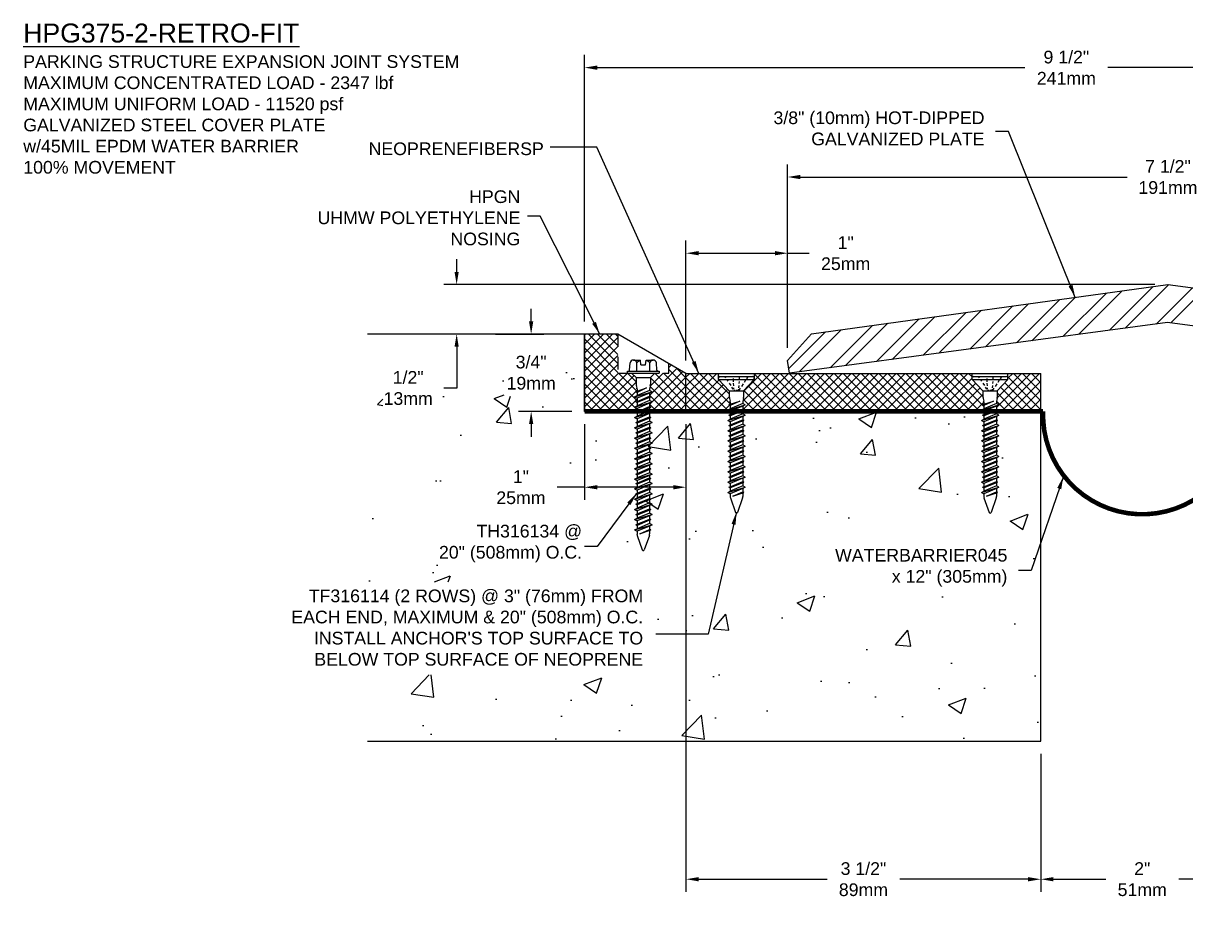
# Model space of a CAD drawing. Extents: x -1.1 to 32.5, y 0.7 to 10.1.
# Drawn here: x -1.14 to 10.32, y 0.69 to 9.41 of the extents above; entities that cross this region are included whole.
import ezdxf

# ---------------------------------------------------------------- set-up
doc = ezdxf.new("R2010")
doc.units = 0
doc.header["$MEASUREMENT"] = 0
doc.linetypes.add('HIDDEN', pattern=[0.375, 0.25, -0.125])
doc.layers.get('0').update_dxf_attribs({"linetype": 'CONTINUOUS'})
doc.layers.get('DEFPOINTS').update_dxf_attribs({"linetype": 'CONTINUOUS'})
for name, color, linetype in [('ANCHORS', 4, 'CONTINUOUS'), ('CONDITIONS', 1, 'CONTINUOUS'), ('DIMENSIONS', 3, 'CONTINUOUS'), ('FILLERS', 2, 'CONTINUOUS'), ('METALS', 7, 'CONTINUOUS'), ('TEXT', 2, 'CONTINUOUS')]:
    doc.layers.add(name, color=color, linetype=linetype)
doc.styles.add('ARIAL', font='ARIAL.TTF')
doc.dimstyles.new('ARIAL', dxfattribs={"dimtxt": 0.125, "dimasz": 0.125, "dimexe": 0.125, "dimexo": 0.125, "dimgap": 0.125, "dimtad": 0, "dimtih": 1, "dimtoh": 1, "dimdec": 4, "dimzin": 0, "dimtxsty": 'ARIAL', "dimcen": 0.09, "dimazin": 3, "dimtfac": 1, "dimtdec": 4, "dimtofl": 0, "dimtmove": 0, "dimatfit": 3, "dimtolj": 1, "dimtzin": 0})

# ---------------------------------------------------------------- blocks, each defined once
blk = doc.blocks.new('*D6')
at = {"layer": 'DEFPOINTS', "color": 0}
for p in [(13.891, 8.976), (13.891, 6.588), (4.394, 6.35)]:
    blk.add_point(p, dxfattribs=at)
at = {"layer": 'DIMENSIONS', "color": 0}
for p, q in [((4.394, 6.475), (4.394, 9.101)), ((13.891, 6.713), (13.891, 9.101)), ((4.519, 8.976), (8.735, 8.976)), ((13.766, 8.976), (9.551, 8.976))]:
    blk.add_line(p, q, dxfattribs=at)
for points in [[(4.519, 8.997), (4.519, 8.955), (4.394, 8.976)], [(13.766, 8.997), (13.766, 8.955), (13.891, 8.976)]]:
    blk.add_solid(points, dxfattribs=at)
at = {"layer": 'DIMENSIONS', "color": 0, "insert": (9.143, 8.976), "char_height": 0.125, "attachment_point": 5, "style": 'ARIAL'}
blk.add_mtext('\\A1;9 1/2"\\P241mm', dxfattribs=at)
blk = doc.blocks.new('*D7')
at = {"layer": 'DEFPOINTS', "color": 0}
for p in [(13.891, 7.898), (13.891, 6.338), (6.396, 6.088)]:
    blk.add_point(p, dxfattribs=at)
at = {"layer": 'DIMENSIONS', "color": 0}
for p, q in [((6.396, 6.213), (6.396, 8.023)), ((13.891, 6.463), (13.891, 8.023)), ((6.521, 7.898), (9.743, 7.898)), ((13.766, 7.898), (10.545, 7.898))]:
    blk.add_line(p, q, dxfattribs=at)
for points in [[(6.521, 7.919), (6.521, 7.877), (6.396, 7.898)], [(13.766, 7.919), (13.766, 7.877), (13.891, 7.898)]]:
    blk.add_solid(points, dxfattribs=at)
at = {"layer": 'DIMENSIONS', "color": 0, "insert": (10.144, 7.898), "char_height": 0.125, "attachment_point": 5, "style": 'ARIAL'}
blk.add_mtext('\\A1;7 1/2"\\P191mm', dxfattribs=at)
blk = doc.blocks.new('*D8')
at = {"layer": 'DEFPOINTS', "color": 0}
for p in [(8.891, 2.338), (10.891, 1.435), (10.891, 0.976)]:
    blk.add_point(p, dxfattribs=at)
at = {"layer": 'DIMENSIONS', "color": 0}
for p, q in [((8.891, 2.213), (8.891, 0.851)), ((10.891, 1.31), (10.891, 0.851)), ((9.016, 0.976), (9.533, 0.976)), ((10.766, 0.976), (10.25, 0.976))]:
    blk.add_line(p, q, dxfattribs=at)
for points in [[(9.016, 0.997), (9.016, 0.955), (8.891, 0.976)], [(10.766, 0.997), (10.766, 0.955), (10.891, 0.976)]]:
    blk.add_solid(points, dxfattribs=at)
at = {"layer": 'DIMENSIONS', "color": 0, "insert": (9.891, 0.976), "char_height": 0.125, "attachment_point": 5, "style": 'ARIAL'}
blk.add_mtext('\\A1;{2"}\\P{51mm}', dxfattribs=at)
blk = doc.blocks.new('*D11')
at = {"layer": 'DEFPOINTS', "color": 0}
for p in [(5.394, 5.588), (8.891, 2.338), (8.891, 0.976)]:
    blk.add_point(p, dxfattribs=at)
at = {"layer": 'DIMENSIONS', "color": 0}
for p, q in [((5.394, 5.463), (5.394, 0.851)), ((8.891, 2.213), (8.891, 0.851)), ((5.519, 0.976), (6.784, 0.976)), ((8.766, 0.976), (7.501, 0.976))]:
    blk.add_line(p, q, dxfattribs=at)
for points in [[(5.519, 0.997), (5.519, 0.955), (5.394, 0.976)], [(8.766, 0.997), (8.766, 0.955), (8.891, 0.976)]]:
    blk.add_solid(points, dxfattribs=at)
at = {"layer": 'DIMENSIONS', "color": 0, "insert": (7.143, 0.976), "char_height": 0.125, "attachment_point": 5, "style": 'ARIAL'}
blk.add_mtext('\\A1;3 1/2"\\P89mm', dxfattribs=at)
blk = doc.blocks.new('*D12')
at = {"layer": 'DEFPOINTS', "color": 0}
for p in [(3.134, 6.838), (10.141, 6.838), (3.391, 6.35)]:
    blk.add_point(p, dxfattribs=at)
at = {"layer": 'DIMENSIONS', "color": 0}
for p, q in [((3.134, 6.963), (3.134, 7.088)), ((10.016, 6.838), (3.009, 6.838)), ((3.266, 6.35), (3.009, 6.35)), ((3.134, 6.225), (3.134, 5.818)), ((3.134, 5.818), (3.009, 5.818))]:
    blk.add_line(p, q, dxfattribs=at)
for points in [[(3.113, 6.963), (3.154, 6.963), (3.134, 6.838)], [(3.113, 6.225), (3.154, 6.225), (3.134, 6.35)]]:
    blk.add_solid(points, dxfattribs=at)
at = {"layer": 'DIMENSIONS', "color": 0, "insert": (2.656, 5.818), "char_height": 0.125, "attachment_point": 5, "style": 'ARIAL'}
blk.add_mtext('\\A1;{1/2"}\\P{13mm}', dxfattribs=at)
blk = doc.blocks.new('*D13')
at = {"layer": 'DEFPOINTS', "color": 0}
for p in [(3.391, 6.35), (3.868, 6.35), (4.394, 5.588)]:
    blk.add_point(p, dxfattribs=at)
at = {"layer": 'DIMENSIONS', "color": 0}
for p, q in [((3.868, 6.475), (3.868, 6.6)), ((3.516, 6.35), (3.993, 6.35)), ((4.269, 5.588), (3.743, 5.588)), ((3.868, 5.463), (3.868, 5.338))]:
    blk.add_line(p, q, dxfattribs=at)
for points in [[(3.847, 6.475), (3.889, 6.475), (3.868, 6.35)], [(3.847, 5.463), (3.889, 5.463), (3.868, 5.588)]]:
    blk.add_solid(points, dxfattribs=at)
at = {"layer": 'DIMENSIONS', "color": 0, "insert": (3.868, 5.969), "char_height": 0.125, "attachment_point": 5, "style": 'ARIAL'}
blk.add_mtext('\\A1;{3/4"}\\P{19mm}', dxfattribs=at)
blk = doc.blocks.new('*D14')
at = {"layer": 'DEFPOINTS', "color": 0}
for p in [(6.396, 7.147), (6.396, 6.088), (5.394, 5.963)]:
    blk.add_point(p, dxfattribs=at)
at = {"layer": 'DIMENSIONS', "color": 0}
for p, q in [((5.394, 6.088), (5.394, 7.272)), ((6.396, 6.213), (6.396, 7.272)), ((5.519, 7.147), (6.271, 7.147)), ((6.396, 7.147), (6.608, 7.147))]:
    blk.add_line(p, q, dxfattribs=at)
for points in [[(5.519, 7.168), (5.519, 7.126), (5.394, 7.147)], [(6.271, 7.168), (6.271, 7.126), (6.396, 7.147)]]:
    blk.add_solid(points, dxfattribs=at)
at = {"layer": 'DIMENSIONS', "color": 0, "insert": (6.968, 7.147), "char_height": 0.125, "attachment_point": 5, "style": 'ARIAL'}
blk.add_mtext('\\A1;{1"}\\P{25mm}', dxfattribs=at)
blk = doc.blocks.new('TH316134')
for p, q in [((-0.097, 0.128), (-0.027, 0.128)), ((-0.023, 0.082), (-0.027, 0.128)), ((0.023, 0.082), (0.027, 0.128)), ((0.027, 0.128), (0.097, 0.128)), ((-0.157, 0), (-0.157, 0.019)), ((-0.157, 0.019), (0.157, 0.019)), ((-0.157, 0), (0.157, 0)), ((-0.135, 0.029), (-0.129, 0.1)), ((-0.115, 0), (-0.07, -0.045)), ((-0.065, 0.019), (-0.065, 0.1)), ((-0.023, 0.082), (0.023, 0.082)), ((0.064, 0.019), (0.064, 0.1)), ((0.115, 0), (0.07, -0.045)), ((0.135, 0.029), (0.129, 0.1)), ((0.157, 0.019), (0.157, 0)), ((-0.07, -0.045), (-0.07, -0.112)), ((-0.07, -0.045), (0.07, -0.045)), ((0.07, -0.045), (0.07, -0.112)), ((-0.086, -0.234), (0.086, -0.184)), ((-0.086, -0.234), (-0.062, -0.221)), ((-0.074, -0.184), (0.032, -0.147)), ((-0.074, -0.184), (-0.062, -0.177)), ((-0.074, -0.184), (-0.062, -0.19)), ((-0.069, -0.122), (-0.063, -0.148)), ((-0.062, -0.177), (0.032, -0.147)), ((0.032, -0.147), (-0.062, -0.19)), ((-0.062, -0.157), (-0.062, -0.177)), ((0.062, -0.171), (-0.062, -0.221)), ((-0.062, -0.19), (-0.062, -0.221)), ((0.062, -0.197), (-0.062, -0.247)), ((-0.062, -0.279), (0.062, -0.228)), ((0.062, -0.157), (0.062, -0.171)), ((0.086, -0.184), (0.062, -0.171)), ((0.086, -0.184), (0.062, -0.197)), ((0.062, -0.197), (0.062, -0.228)), ((0.074, -0.234), (0.062, -0.228)), ((0.069, -0.122), (0.063, -0.148)), ((-0.086, -0.234), (-0.062, -0.247)), ((-0.086, -0.336), (0.086, -0.285)), ((-0.086, -0.336), (-0.062, -0.323)), ((-0.086, -0.336), (-0.062, -0.349)), ((-0.074, -0.285), (0.074, -0.234)), ((-0.074, -0.285), (-0.062, -0.279)), ((-0.074, -0.285), (-0.062, -0.291)), ((-0.074, -0.387), (0.074, -0.336)), ((0.062, -0.241), (-0.062, -0.291)), ((-0.062, -0.247), (-0.062, -0.279)), ((0.062, -0.272), (-0.062, -0.323)), ((-0.062, -0.291), (-0.062, -0.323)), ((0.062, -0.298), (-0.062, -0.349)), ((-0.062, -0.381), (0.062, -0.33)), ((0.062, -0.342), (-0.062, -0.393)), ((0.074, -0.234), (0.062, -0.241)), ((0.062, -0.241), (0.062, -0.272)), ((0.086, -0.285), (0.062, -0.272)), ((0.086, -0.285), (0.062, -0.298)), ((0.062, -0.298), (0.062, -0.33)), ((0.074, -0.336), (0.062, -0.33)), ((0.074, -0.336), (0.062, -0.342)), ((0.062, -0.342), (0.062, -0.374)), ((-0.086, -0.437), (0.086, -0.387)), ((-0.086, -0.437), (-0.062, -0.425)), ((-0.086, -0.437), (-0.062, -0.45)), ((-0.074, -0.387), (-0.062, -0.381)), ((-0.074, -0.387), (-0.062, -0.393)), ((-0.074, -0.488), (0.074, -0.437)), ((-0.062, -0.349), (-0.062, -0.381)), ((0.062, -0.374), (-0.062, -0.425)), ((-0.062, -0.393), (-0.062, -0.425)), ((0.062, -0.4), (-0.062, -0.45)), ((-0.062, -0.482), (0.062, -0.431)), ((0.062, -0.444), (-0.062, -0.494)), ((-0.062, -0.45), (-0.062, -0.482)), ((0.086, -0.387), (0.062, -0.374)), ((0.086, -0.387), (0.062, -0.4)), ((0.062, -0.4), (0.062, -0.431)), ((0.074, -0.437), (0.062, -0.431)), ((0.074, -0.437), (0.062, -0.444)), ((0.062, -0.444), (0.062, -0.475)), ((-0.086, -0.539), (0.086, -0.488)), ((-0.086, -0.539), (-0.062, -0.526)), ((-0.086, -0.539), (-0.062, -0.552)), ((-0.074, -0.488), (-0.062, -0.482)), ((-0.074, -0.488), (-0.062, -0.494)), ((-0.074, -0.59), (0.074, -0.539)), ((0.062, -0.475), (-0.062, -0.526)), ((-0.062, -0.494), (-0.062, -0.526)), ((0.062, -0.501), (-0.062, -0.552)), ((-0.062, -0.584), (0.062, -0.533)), ((0.062, -0.545), (-0.062, -0.596)), ((-0.062, -0.552), (-0.062, -0.584)), ((0.086, -0.488), (0.062, -0.475)), ((0.086, -0.488), (0.062, -0.501)), ((0.062, -0.501), (0.062, -0.533)), ((0.074, -0.539), (0.062, -0.533)), ((0.074, -0.539), (0.062, -0.545)), ((0.062, -0.545), (0.062, -0.577)), ((-0.086, -0.641), (0.086, -0.59)), ((-0.086, -0.641), (-0.062, -0.628)), ((-0.086, -0.641), (-0.062, -0.654)), ((-0.074, -0.59), (-0.062, -0.584)), ((-0.074, -0.59), (-0.062, -0.596)), ((-0.074, -0.691), (0.074, -0.641)), ((-0.074, -0.691), (-0.062, -0.685)), ((0.062, -0.577), (-0.062, -0.628)), ((-0.062, -0.596), (-0.062, -0.628)), ((0.062, -0.603), (-0.062, -0.654)), ((-0.062, -0.685), (0.062, -0.634)), ((0.062, -0.647), (-0.062, -0.698)), ((-0.062, -0.654), (-0.062, -0.685)), ((0.062, -0.678), (-0.062, -0.729)), ((0.086, -0.59), (0.062, -0.577)), ((0.086, -0.59), (0.062, -0.603)), ((0.062, -0.603), (0.062, -0.634)), ((0.074, -0.641), (0.062, -0.634)), ((0.074, -0.641), (0.062, -0.647)), ((0.062, -0.647), (0.062, -0.678)), ((0.086, -0.691), (0.062, -0.678)), ((-0.086, -0.742), (0.086, -0.691)), ((-0.086, -0.742), (-0.062, -0.729)), ((-0.086, -0.742), (-0.062, -0.755)), ((-0.086, -0.844), (0.086, -0.793)), ((-0.074, -0.691), (-0.062, -0.698)), ((-0.074, -0.793), (0.074, -0.742)), ((-0.074, -0.793), (-0.062, -0.787)), ((-0.074, -0.793), (-0.062, -0.799)), ((-0.062, -0.698), (-0.062, -0.729)), ((0.062, -0.704), (-0.062, -0.755)), ((-0.062, -0.787), (0.062, -0.736)), ((0.062, -0.748), (-0.062, -0.799)), ((-0.062, -0.755), (-0.062, -0.787)), ((0.062, -0.78), (-0.062, -0.831)), ((-0.062, -0.799), (-0.062, -0.831)), ((0.086, -0.691), (0.062, -0.704)), ((0.062, -0.704), (0.062, -0.736)), ((0.074, -0.742), (0.062, -0.736)), ((0.074, -0.742), (0.062, -0.748)), ((0.062, -0.748), (0.062, -0.78)), ((0.086, -0.793), (0.062, -0.78)), ((0.086, -0.793), (0.062, -0.806)), ((-0.086, -0.844), (-0.062, -0.831)), ((-0.086, -0.844), (-0.062, -0.857)), ((-0.086, -0.945), (0.086, -0.895)), ((-0.074, -0.895), (0.074, -0.844)), ((-0.074, -0.895), (-0.062, -0.888)), ((-0.074, -0.895), (-0.062, -0.901)), ((0.062, -0.806), (-0.062, -0.857)), ((-0.062, -0.888), (0.062, -0.838)), ((0.062, -0.85), (-0.062, -0.901)), ((-0.062, -0.857), (-0.062, -0.888)), ((0.062, -0.882), (-0.062, -0.932)), ((-0.062, -0.901), (-0.062, -0.932)), ((0.062, -0.907), (-0.062, -0.958)), ((0.062, -0.806), (0.062, -0.838)), ((0.074, -0.844), (0.062, -0.838)), ((0.074, -0.844), (0.062, -0.85)), ((0.062, -0.85), (0.062, -0.882)), ((0.086, -0.895), (0.062, -0.882)), ((0.086, -0.895), (0.062, -0.907)), ((0.062, -0.907), (0.062, -0.939)), ((-0.086, -0.945), (-0.062, -0.932)), ((-0.086, -0.945), (-0.062, -0.958)), ((-0.086, -1.047), (0.086, -0.996)), ((-0.074, -0.996), (0.074, -0.945)), ((-0.074, -0.996), (-0.062, -0.99)), ((-0.074, -0.996), (-0.062, -1.002)), ((-0.062, -0.99), (0.062, -0.939)), ((0.062, -0.951), (-0.062, -1.002)), ((-0.062, -0.958), (-0.062, -0.99)), ((0.062, -0.983), (-0.062, -1.034)), ((-0.062, -1.002), (-0.062, -1.034)), ((0.062, -1.009), (-0.062, -1.06)), ((0.074, -0.945), (0.062, -0.939)), ((0.074, -0.945), (0.062, -0.951)), ((0.062, -0.951), (0.062, -0.983)), ((0.086, -0.996), (0.062, -0.983)), ((0.086, -0.996), (0.062, -1.009)), ((0.062, -1.001), (0.062, -1.033)), ((-0.086, -1.047), (-0.062, -1.034)), ((-0.086, -1.047), (-0.062, -1.06)), ((-0.086, -1.141), (0.086, -1.09)), ((-0.086, -1.141), (-0.062, -1.128)), ((-0.086, -1.141), (-0.062, -1.154)), ((-0.074, -1.09), (0.074, -1.039)), ((-0.074, -1.09), (-0.062, -1.084)), ((-0.074, -1.09), (-0.062, -1.096)), ((-0.074, -1.191), (0.074, -1.141)), ((-0.062, -1.084), (0.062, -1.033)), ((0.062, -1.045), (-0.062, -1.096)), ((-0.062, -1.052), (-0.062, -1.084)), ((0.062, -1.077), (-0.062, -1.128)), ((-0.062, -1.096), (-0.062, -1.128)), ((0.062, -1.103), (-0.062, -1.154)), ((-0.062, -1.185), (0.062, -1.134)), ((0.074, -1.039), (0.062, -1.033)), ((0.074, -1.039), (0.062, -1.045)), ((0.062, -1.045), (0.062, -1.077)), ((0.086, -1.09), (0.062, -1.077)), ((0.086, -1.09), (0.062, -1.103)), ((0.062, -1.103), (0.062, -1.134)), ((0.074, -1.141), (0.062, -1.134)), ((0.074, -1.141), (0.062, -1.147)), ((-0.086, -1.242), (0.086, -1.191)), ((-0.086, -1.242), (-0.062, -1.229)), ((-0.086, -1.242), (-0.062, -1.255)), ((-0.074, -1.191), (-0.062, -1.185)), ((-0.074, -1.191), (-0.062, -1.198)), ((-0.074, -1.293), (0.074, -1.242)), ((0.062, -1.147), (-0.062, -1.198)), ((-0.062, -1.154), (-0.062, -1.185)), ((0.062, -1.178), (-0.062, -1.229)), ((-0.062, -1.198), (-0.062, -1.229)), ((0.062, -1.204), (-0.062, -1.255)), ((-0.062, -1.287), (0.062, -1.236)), ((0.062, -1.248), (-0.062, -1.299)), ((-0.062, -1.255), (-0.062, -1.287)), ((0.062, -1.147), (0.062, -1.178)), ((0.086, -1.191), (0.062, -1.178)), ((0.086, -1.191), (0.062, -1.204)), ((0.062, -1.204), (0.062, -1.236)), ((0.074, -1.242), (0.062, -1.236)), ((0.074, -1.242), (0.062, -1.248)), ((0.062, -1.248), (0.062, -1.28)), ((-0.086, -1.344), (0.086, -1.293)), ((-0.086, -1.344), (-0.062, -1.331)), ((-0.086, -1.344), (-0.062, -1.357)), ((-0.074, -1.293), (-0.062, -1.287)), ((-0.074, -1.293), (-0.062, -1.299)), ((-0.074, -1.395), (0.074, -1.344)), ((0.062, -1.28), (-0.062, -1.331)), ((-0.062, -1.299), (-0.062, -1.331)), ((0.062, -1.306), (-0.062, -1.357)), ((-0.062, -1.388), (0.062, -1.338)), ((0.062, -1.35), (-0.062, -1.401)), ((-0.062, -1.357), (-0.062, -1.388)), ((0.086, -1.293), (0.062, -1.28)), ((0.086, -1.293), (0.062, -1.306)), ((0.062, -1.306), (0.062, -1.338)), ((0.074, -1.344), (0.062, -1.338)), ((0.074, -1.344), (0.062, -1.35)), ((0.062, -1.35), (0.062, -1.382)), ((-0.086, -1.445), (0.086, -1.395)), ((-0.086, -1.445), (-0.062, -1.432)), ((-0.086, -1.445), (-0.062, -1.458)), ((-0.074, -1.395), (-0.062, -1.388)), ((-0.074, -1.395), (-0.062, -1.401)), ((-0.074, -1.496), (0.074, -1.445)), ((0.062, -1.382), (-0.062, -1.432)), ((-0.062, -1.401), (-0.062, -1.432)), ((0.062, -1.407), (-0.062, -1.458)), ((-0.062, -1.49), (0.062, -1.439)), ((0.062, -1.451), (-0.062, -1.502)), ((-0.062, -1.458), (-0.062, -1.49)), ((0.062, -1.483), (-0.062, -1.534)), ((0.086, -1.395), (0.062, -1.382)), ((0.086, -1.395), (0.062, -1.407)), ((0.062, -1.407), (0.062, -1.439)), ((0.074, -1.445), (0.062, -1.439)), ((0.074, -1.445), (0.062, -1.451)), ((0.062, -1.451), (0.062, -1.483)), ((0.086, -1.496), (0.062, -1.483)), ((-0.086, -1.547), (0.086, -1.496)), ((-0.086, -1.547), (-0.062, -1.534)), ((-0.086, -1.547), (-0.062, -1.56)), ((-0.074, -1.496), (-0.062, -1.49)), ((-0.074, -1.496), (-0.062, -1.502)), ((-0.062, -1.502), (-0.062, -1.534)), ((0.062, -1.509), (-0.062, -1.56)), ((-0.062, -1.56), (-0.062, -1.586)), ((-0.06, -1.601), (-0.01, -1.744)), ((-0.034, -1.584), (0.062, -1.541)), ((-0.034, -1.584), (0.074, -1.547)), ((0.062, -1.553), (-0.034, -1.584)), ((0.06, -1.601), (0.01, -1.744)), ((0.086, -1.496), (0.062, -1.509)), ((0.062, -1.509), (0.062, -1.541)), ((0.074, -1.547), (0.062, -1.541)), ((0.074, -1.547), (0.062, -1.553)), ((0.062, -1.553), (0.062, -1.586))]:
    blk.add_line(p, q)
for centre, radius, start, end in [((-0.097, 0.095), 0.0327, 9.285, 170.715), ((0, 0.038), 0.0896, 107.4215, 136.0407), ((0, 0.038), 0.0896, 43.9593, 72.5785), ((0.097, 0.095), 0.0327, 9.285, 170.715), ((-0.146, 0.03), 0.0112, 270, 355), ((0.146, 0.03), 0.0112, 185, 270), ((-0.023, -0.112), 0.0465, 180, 191.9357), ((0.023, -0.112), 0.0465, 348.0643, 0), ((-0.109, -0.157), 0.0465, 0, 11.9357), ((0.109, -0.157), 0.0465, 168.0643, 180), ((-0.016, -1.586), 0.0465, 180, 199.3058), ((0.016, -1.586), 0.0465, 340.6942, 0), ((0, -1.739), 0.0106, 204.1001, 335.8999)]:
    blk.add_arc(centre, radius, start, end)
blk = doc.blocks.new('*D15')
at = {"layer": 'DEFPOINTS', "color": 0}
for p in [(4.394, 5.588), (5.394, 5.588), (5.394, 4.84)]:
    blk.add_point(p, dxfattribs=at)
at = {"layer": 'DIMENSIONS', "color": 0}
for p, q in [((4.394, 5.463), (4.394, 4.715)), ((5.394, 5.463), (5.394, 4.715)), ((4.394, 4.84), (4.126, 4.84)), ((5.269, 4.84), (4.519, 4.84))]:
    blk.add_line(p, q, dxfattribs=at)
for points in [[(4.519, 4.861), (4.519, 4.819), (4.394, 4.84)], [(5.269, 4.861), (5.269, 4.819), (5.394, 4.84)]]:
    blk.add_solid(points, dxfattribs=at)
at = {"layer": 'DIMENSIONS', "color": 0, "insert": (3.767, 4.84), "char_height": 0.125, "attachment_point": 5, "style": 'ARIAL'}
blk.add_mtext('\\A1;1"\\P25mm', dxfattribs=at)
blk = doc.blocks.new('TF-316114')
for p, q in [((-0.163, 0), (0.163, 0)), ((-0.104, -0.013), (-0.113, 0)), ((-0.176, -0.029), (-0.175, -0.01)), ((-0.176, -0.029), (0.176, -0.029)), ((-0.176, -0.029), (-0.07, -0.141)), ((-0.082, -0.047), (-0.091, -0.032)), ((-0.053, -0.09), (-0.069, -0.066)), ((-0.031, -0.125), (-0.044, -0.104)), ((-0.031, -0.005), (-0.031, 0)), ((-0.03, -0.026), (-0.03, -0.019)), ((-0.028, -0.051), (-0.029, -0.032)), ((-0.026, -0.091), (-0.028, -0.065)), ((-0.024, -0.126), (-0.025, -0.11)), ((0.025, -0.11), (0.026, -0.09)), ((0.027, -0.07), (0.029, -0.048)), ((0.03, -0.026), (0.031, -0.008)), ((0.066, -0.071), (0.049, -0.098)), ((0.07, -0.141), (0.176, -0.029)), ((0.09, -0.035), (0.075, -0.058)), ((0.11, -0.005), (0.098, -0.022)), ((0.176, -0.029), (0.175, -0.01)), ((-0.07, -0.141), (0.07, -0.141)), ((-0.07, -0.141), (-0.07, -0.208)), ((-0.069, -0.218), (-0.063, -0.244)), ((-0.024, -0.135), (-0.011, -0.135)), ((-0.002, -0.135), (0.018, -0.135)), ((0.037, -0.115), (0.024, -0.135)), ((0.024, -0.135), (0.025, -0.125)), ((0.069, -0.218), (0.063, -0.244)), ((0.07, -0.141), (0.07, -0.208)), ((-0.086, -0.33), (0.086, -0.28)), ((-0.086, -0.33), (-0.062, -0.317)), ((-0.086, -0.33), (-0.062, -0.343)), ((-0.074, -0.28), (0.032, -0.243)), ((-0.074, -0.28), (-0.062, -0.273)), ((-0.074, -0.28), (-0.062, -0.286)), ((-0.074, -0.381), (0.074, -0.33)), ((-0.062, -0.273), (0.032, -0.243)), ((0.032, -0.243), (-0.062, -0.286)), ((-0.062, -0.253), (-0.062, -0.273)), ((0.062, -0.267), (-0.062, -0.317)), ((-0.062, -0.286), (-0.062, -0.317)), ((0.062, -0.293), (-0.062, -0.343)), ((-0.062, -0.375), (0.062, -0.324)), ((0.062, -0.337), (-0.062, -0.387)), ((-0.062, -0.343), (-0.062, -0.375)), ((0.062, -0.253), (0.062, -0.267)), ((0.086, -0.28), (0.062, -0.267)), ((0.086, -0.28), (0.062, -0.293)), ((0.062, -0.293), (0.062, -0.324)), ((0.074, -0.33), (0.062, -0.324)), ((0.074, -0.33), (0.062, -0.337)), ((0.062, -0.337), (0.062, -0.368)), ((-0.086, -0.432), (0.086, -0.381)), ((-0.086, -0.432), (-0.062, -0.419)), ((-0.086, -0.432), (-0.062, -0.445)), ((-0.074, -0.381), (-0.062, -0.375)), ((-0.074, -0.381), (-0.062, -0.387)), ((-0.074, -0.483), (0.074, -0.432)), ((0.062, -0.368), (-0.062, -0.419)), ((-0.062, -0.387), (-0.062, -0.419)), ((0.062, -0.394), (-0.062, -0.445)), ((-0.062, -0.477), (0.062, -0.426)), ((0.062, -0.438), (-0.062, -0.489)), ((-0.062, -0.445), (-0.062, -0.477)), ((0.086, -0.381), (0.062, -0.368)), ((0.086, -0.381), (0.062, -0.394)), ((0.062, -0.394), (0.062, -0.426)), ((0.074, -0.432), (0.062, -0.426)), ((0.074, -0.432), (0.062, -0.438)), ((0.062, -0.438), (0.062, -0.47)), ((-0.086, -0.534), (0.086, -0.483)), ((-0.086, -0.534), (-0.062, -0.521)), ((-0.086, -0.534), (-0.062, -0.546)), ((-0.074, -0.483), (-0.062, -0.477)), ((-0.074, -0.483), (-0.062, -0.489)), ((-0.074, -0.584), (0.074, -0.534)), ((0.062, -0.47), (-0.062, -0.521)), ((-0.062, -0.489), (-0.062, -0.521)), ((0.062, -0.496), (-0.062, -0.546)), ((-0.062, -0.578), (0.062, -0.527)), ((0.062, -0.54), (-0.062, -0.59)), ((-0.062, -0.546), (-0.062, -0.578)), ((0.062, -0.571), (-0.062, -0.622)), ((0.086, -0.483), (0.062, -0.47)), ((0.086, -0.483), (0.062, -0.496)), ((0.062, -0.496), (0.062, -0.527)), ((0.074, -0.534), (0.062, -0.527)), ((0.074, -0.534), (0.062, -0.54)), ((0.062, -0.54), (0.062, -0.571)), ((0.086, -0.584), (0.062, -0.571)), ((-0.086, -0.635), (0.086, -0.584)), ((-0.086, -0.635), (-0.062, -0.622)), ((-0.086, -0.635), (-0.062, -0.648)), ((-0.086, -0.737), (0.086, -0.686)), ((-0.074, -0.584), (-0.062, -0.578)), ((-0.074, -0.584), (-0.062, -0.59)), ((-0.074, -0.686), (0.074, -0.635)), ((-0.074, -0.686), (-0.062, -0.68)), ((-0.074, -0.686), (-0.062, -0.692)), ((-0.062, -0.59), (-0.062, -0.622)), ((0.062, -0.597), (-0.062, -0.648)), ((-0.062, -0.68), (0.062, -0.629)), ((0.062, -0.641), (-0.062, -0.692)), ((-0.062, -0.648), (-0.062, -0.68)), ((0.062, -0.673), (-0.062, -0.724)), ((0.086, -0.584), (0.062, -0.597)), ((0.062, -0.597), (0.062, -0.629)), ((0.074, -0.635), (0.062, -0.629)), ((0.074, -0.635), (0.062, -0.641)), ((0.062, -0.641), (0.062, -0.673)), ((0.086, -0.686), (0.062, -0.673)), ((0.086, -0.686), (0.062, -0.699)), ((-0.086, -0.737), (-0.062, -0.724)), ((-0.086, -0.737), (-0.062, -0.75)), ((-0.086, -0.838), (0.086, -0.787)), ((-0.074, -0.787), (0.074, -0.737)), ((-0.074, -0.787), (-0.062, -0.781)), ((-0.074, -0.787), (-0.062, -0.794)), ((-0.062, -0.692), (-0.062, -0.724)), ((0.062, -0.699), (-0.062, -0.75)), ((-0.062, -0.781), (0.062, -0.73)), ((0.062, -0.743), (-0.062, -0.794)), ((-0.062, -0.75), (-0.062, -0.781)), ((0.062, -0.774), (-0.062, -0.825)), ((-0.062, -0.794), (-0.062, -0.825)), ((0.062, -0.8), (-0.062, -0.851)), ((0.062, -0.699), (0.062, -0.73)), ((0.074, -0.737), (0.062, -0.73)), ((0.074, -0.737), (0.062, -0.743)), ((0.062, -0.743), (0.062, -0.774)), ((0.086, -0.787), (0.062, -0.774)), ((0.086, -0.787), (0.062, -0.8)), ((0.062, -0.8), (0.062, -0.832)), ((-0.086, -0.838), (-0.062, -0.825)), ((-0.086, -0.838), (-0.062, -0.851)), ((-0.086, -0.94), (0.086, -0.889)), ((-0.074, -0.889), (0.074, -0.838)), ((-0.074, -0.889), (-0.062, -0.883)), ((-0.074, -0.889), (-0.062, -0.895)), ((-0.062, -0.883), (0.062, -0.832)), ((0.062, -0.844), (-0.062, -0.895)), ((-0.062, -0.851), (-0.062, -0.883)), ((0.062, -0.876), (-0.062, -0.927)), ((-0.062, -0.895), (-0.062, -0.927)), ((0.062, -0.902), (-0.062, -0.953)), ((0.074, -0.838), (0.062, -0.832)), ((0.074, -0.838), (0.062, -0.844)), ((0.062, -0.844), (0.062, -0.876)), ((0.086, -0.889), (0.062, -0.876)), ((0.086, -0.889), (0.062, -0.902)), ((0.062, -0.902), (0.062, -0.934)), ((-0.086, -0.94), (-0.062, -0.927)), ((-0.086, -0.94), (-0.062, -0.953)), ((-0.086, -1.041), (0.086, -0.991)), ((-0.086, -1.041), (-0.062, -1.028)), ((-0.074, -0.991), (0.074, -0.94)), ((-0.074, -0.991), (-0.062, -0.984)), ((-0.074, -0.991), (-0.062, -0.997)), ((-0.062, -0.984), (0.062, -0.934)), ((0.062, -0.946), (-0.062, -0.997)), ((-0.062, -0.953), (-0.062, -0.984)), ((0.062, -0.978), (-0.062, -1.028)), ((-0.062, -0.997), (-0.062, -1.028)), ((0.062, -1.003), (-0.062, -1.054)), ((0.074, -0.94), (0.062, -0.934)), ((0.074, -0.94), (0.062, -0.946)), ((0.062, -0.946), (0.062, -0.978)), ((0.086, -0.991), (0.062, -0.978)), ((0.086, -0.991), (0.062, -1.003)), ((0.062, -1.003), (0.062, -1.035)), ((-0.086, -1.041), (-0.062, -1.054)), ((-0.086, -1.143), (0.086, -1.092)), ((-0.086, -1.143), (-0.062, -1.13)), ((-0.086, -1.143), (-0.062, -1.156)), ((-0.074, -1.092), (0.074, -1.041)), ((-0.074, -1.092), (-0.062, -1.086)), ((-0.074, -1.092), (-0.062, -1.098)), ((-0.062, -1.086), (0.062, -1.035)), ((0.062, -1.047), (-0.062, -1.098)), ((-0.062, -1.054), (-0.062, -1.086)), ((0.062, -1.079), (-0.062, -1.13)), ((-0.062, -1.098), (-0.062, -1.13)), ((0.062, -1.105), (-0.062, -1.156)), ((-0.034, -1.18), (0.062, -1.137)), ((-0.034, -1.18), (0.074, -1.143)), ((0.074, -1.041), (0.062, -1.035)), ((0.074, -1.041), (0.062, -1.047)), ((0.062, -1.047), (0.062, -1.079)), ((0.086, -1.092), (0.062, -1.079)), ((0.086, -1.092), (0.062, -1.105)), ((0.062, -1.105), (0.062, -1.137)), ((0.074, -1.143), (0.062, -1.137)), ((0.074, -1.143), (0.062, -1.149)), ((-0.062, -1.156), (-0.062, -1.182)), ((-0.06, -1.197), (-0.01, -1.34)), ((0.062, -1.149), (-0.034, -1.18)), ((0.06, -1.197), (0.01, -1.34)), ((0.062, -1.149), (0.062, -1.182))]:
    blk.add_line(p, q)
for centre, radius, start, end in [((-0.163, -0.011), 0.0112, 90, 175), ((0.163, -0.011), 0.0112, 5, 90), ((-0.023, -0.208), 0.0465, 180, 191.9357), ((0.023, -0.208), 0.0465, 348.0643, 0), ((-0.109, -0.253), 0.0465, 0, 11.9357), ((0.109, -0.253), 0.0465, 168.0643, 180), ((-0.016, -1.182), 0.0465, 180, 199.3058), ((0.016, -1.182), 0.0465, 340.6942, 0), ((0, -1.335), 0.0106, 204.1001, 335.8999)]:
    blk.add_arc(centre, radius, start, end)
blk = doc.blocks.new('TF316114')
blk.add_blockref('TF-316114', (0, 0))
blk = doc.blocks.new('HPGN')
at = {"layer": 'FILLERS'}
h = blk.add_hatch(dxfattribs=at)
h.set_pattern_fill('ANSI37', color=256, scale=0.5, style=0)
h.paths.add_polyline_path([(8.196, 21.167), (8.026, 21.266), (8.026, 21.17), (7.89, 21.17), (7.845, 21.125), (7.845, 21.058, -0.052126), (7.844, 21.048), (7.839, 21.023, 0.052126), (7.838, 21.013), (7.838, 21), (7.862, 20.987), (7.838, 20.974), (7.838, 20.942), (7.849, 20.936), (7.838, 20.93), (7.838, 20.898), (7.862, 20.885), (7.838, 20.872), (7.838, 20.84), (7.849, 20.834), (7.838, 20.828), (7.838, 20.796), (7.846, 20.792), (8.196, 20.792)])
h.paths.add_polyline_path([(7.706, 21.125), (7.661, 21.17), (7.526, 21.17), (7.526, 21.554), (7.196, 21.554), (7.196, 20.792), (7.713, 20.792), (7.713, 20.821), (7.689, 20.834), (7.713, 20.847), (7.713, 20.879), (7.702, 20.885), (7.713, 20.891), (7.713, 20.923), (7.689, 20.936), (7.713, 20.949), (7.713, 20.98), (7.702, 20.987), (7.713, 20.993), (7.713, 21.013, 0.052126), (7.712, 21.023), (7.707, 21.048, -0.052126), (7.706, 21.058)])
blk.add_lwpolyline([(8.196, 20.792), (8.196, 21.167), (7.526, 21.554), (7.196, 21.554), (7.196, 20.792)], close=True, dxfattribs=at)
at = {"layer": 'FILLERS', "linetype": 'HIDDEN', "ltscale": 0.5}
blk.add_lwpolyline([(7.526, 21.554), (7.526, 21.17), (8.026, 21.17), (8.026, 21.266)], dxfattribs=at)
blk = doc.blocks.new('NEOPRENEFIBERSP')
at = {"layer": 'FILLERS'}
h = blk.add_hatch(dxfattribs=at)
h.set_pattern_fill('ANSI37', color=256, scale=0.5, style=0)
h.paths.add_polyline_path([(11.124, 20.995), (11.017, 21.108), (11.017, 21.167), (8.87, 21.167), (8.87, 21.108), (8.763, 20.995), (8.763, 20.928, -0.052126), (8.762, 20.918), (8.757, 20.892, 0.052126), (8.756, 20.883), (8.756, 20.869), (8.78, 20.856), (8.756, 20.844), (8.756, 20.812), (8.767, 20.806), (8.756, 20.799), (8.756, 20.792), (11.13, 20.792), (11.131, 20.793), (11.107, 20.806), (11.131, 20.819), (11.131, 20.85), (11.12, 20.856), (11.131, 20.863), (11.131, 20.883, 0.052126), (11.13, 20.892), (11.125, 20.918, -0.052126), (11.124, 20.928)])
h.paths.add_polyline_path([(8.624, 20.995), (8.517, 21.108), (8.517, 21.167), (8.196, 21.167), (8.196, 20.792), (8.63, 20.792), (8.631, 20.793), (8.607, 20.806), (8.631, 20.819), (8.631, 20.85), (8.62, 20.856), (8.631, 20.863), (8.631, 20.883, 0.052126), (8.63, 20.892), (8.625, 20.918, -0.052126), (8.624, 20.928)])
h.paths.add_polyline_path([(11.694, 21.167), (11.37, 21.167), (11.37, 21.108), (11.263, 20.995), (11.263, 20.928, -0.052126), (11.262, 20.918), (11.257, 20.892, 0.052126), (11.256, 20.883), (11.256, 20.869), (11.28, 20.856), (11.256, 20.844), (11.256, 20.812), (11.267, 20.806), (11.256, 20.799), (11.256, 20.792), (11.694, 20.792)])
at = {"color": 2}
for p in [(8.196, 21.167), (11.694, 20.792)]:
    blk.add_line(p, (11.694, 21.167), dxfattribs=at)
at = {"layer": 'FILLERS', "color": 2, "linetype": 'HIDDEN', "ltscale": 0.02}
for p, q in [((8.517, 21.108), (8.517, 21.167)), ((8.87, 21.108), (8.87, 21.167)), ((11.017, 21.108), (11.017, 21.167)), ((11.37, 21.108), (11.37, 21.167))]:
    blk.add_line(p, q, dxfattribs=at)

msp = doc.modelspace()

# ---------------------------------------------------------------- hatches: boundary and pattern name
at = {"layer": 'CONDITIONS'}
h = msp.add_hatch(dxfattribs=at)
h.set_pattern_fill('AR-CONC', color=256, scale=0.25, style=0)
h.set_pattern_definition([(50, (7.3406, -15.2046), (1.79315, -0.15688), [0.1875, -2.0625]), (355, (7.3406, -15.2046), (-0.34688, 1.88048), [0.15, -1.65]), (100.451, (7.49, -15.2177), (1.44627, 1.7236), [0.15935, -1.75286]), (46.184, (7.3406, -14.7046), (2.6681, -0.4138), [0.28125, -3.09375]), (96.636, (7.563, -14.739), (2.33666, 2.4353), [0.23903, -2.62928]), (351.184, (7.3406, -14.7046), (2.33665, 2.4353), [0.225, -2.475]), (21, (7.5906, -14.8296), (1.49227, -1.00655), [0.1875, -2.0625]), (326, (7.5906, -14.8296), (0.60829, 1.81288), [0.15, -1.65]), (71.451, (7.715, -14.9135), (2.10056, 0.80633), [0.15935, -1.75286]), (37.5, (7.3406, -15.2046), (0.0304, 0.832235), [0, -1.63, 0, -1.675, 0, -1.65625]), (7.5, (7.3406, -15.2046), (0.657674, 0.98603), [0, -0.955, 0, -1.5925, 0, -0.63125]), (327.5, (6.7831, -15.2046), (1.334556, -0.056387), [0, -0.625, 0, -1.95, 0, -2.5875]), (317.5, (6.5331, -15.2046), (1.457965, 0.25026), [0, -0.8125, 0, -1.295, 0, -1.8375])])
h.paths.add_polyline_path([(5.11809, 2.99142), (2.25473, 2.99142), (2.25473, 2.33766), (8.8912, 2.33766), (8.8912, 5.58766), (4.39389, 5.58766), (4.39389, 6.34979), (2.25473, 6.34979), (2.25473, 3.90856), (5.11809, 3.90856)])
h.paths.add_polyline_path([(7.46972, 3.77738), (7.46972, 4.27308), (8.69151, 4.27308), (8.69151, 3.77738)], flags=16)
h.paths.add_polyline_path([(4.41613, 4.0865), (2.89243, 4.0865), (2.89243, 4.50182), (4.41613, 4.50182)], flags=16)
h.paths.add_polyline_path([(4.07753, 4.62488), (3.49781, 4.62488), (3.49781, 5.07097), (4.07753, 5.07097)], flags=16)
h.paths.add_polyline_path([(4.1237, 5.73753), (3.60041, 5.73753), (3.60041, 6.18362), (4.1237, 6.18362)], flags=16)
h.paths.add_polyline_path([(2.96939, 5.58884), (2.40506, 5.58884), (2.40506, 6.06056), (2.96939, 6.06056)], flags=16)
at = {"layer": 'METALS'}
h = msp.add_hatch(dxfattribs=at)
h.set_pattern_fill('ANSI32', color=256, scale=0.75, style=0)
h.paths.add_polyline_path([(12.55594, 6.14092), (12.55594, 6.19099), (12.55594, 6.51592), (10.14358, 6.83798), (6.6307, 6.35235), (6.39584, 6.08814), (6.41287, 5.96493), (10.1412, 6.4633)])
h.paths.add_polyline_path([(13.30594, 6.41579), (13.30594, 6.19099), (13.30594, 6.04079), (13.84202, 5.96922), (13.8912, 6.33766)])

# ---------------------------------------------------------------- linework, layer by layer
at = {"layer": 'CONDITIONS'}
msp.add_lwpolyline([(2.25473, 2.33766), (8.8912, 2.33766), (8.8912, 5.58766), (4.39389, 5.58766), (4.39389, 6.34979), (2.25473, 6.34979)], dxfattribs=at)
at = {"layer": 'FILLERS'}
msp.add_lwpolyline([(4.39389, 5.58766, 0.045, 0.045, 0), (8.91394, 5.58766, 0.045, 0.045, 1.03770906), (10.86847, 5.58766, 0.045, 0.045, 0), (13.8912, 5.58766, 0, 0, 0)], format="xyseb", dxfattribs=at)
at = {"layer": 'METALS'}
msp.add_lwpolyline([(13.84202, 5.96922), (10.1412, 6.4633), (6.41287, 5.96493), (6.39584, 6.08814), (6.6307, 6.35235), (10.14358, 6.83798), (13.8912, 6.33766)], close=True, dxfattribs=at)

# ---------------------------------------------------------------- block references
at = {"layer": 'ANCHORS'}
msp.add_blockref('TH316134', (4.97333, 5.96557), dxfattribs=at)
at = {"layer": 'ANCHORS', "color": 2}
for p in [(5.8912, 5.93141), (8.3912, 5.93141)]:
    msp.add_blockref('TF316114', p, dxfattribs=at)
at = {"layer": 'FILLERS'}
for name in ['HPGN', 'NEOPRENEFIBERSP']:
    msp.add_blockref(name, (-2.80233, -15.20462), dxfattribs=at)

# ---------------------------------------------------------------- texts
at = {"layer": 'TEXT', "insert": (-1.13755, 9.41101), "char_height": 0.1875, "width": 4.581, "attachment_point": 1, "style": 'ARIAL'}
msp.add_mtext('{\\LHPG375-2-RETRO-FIT\\P\\H0.6667x;\\lPARKING STRUCTURE EXPANSION JOINT SYSTEM MAXIMUM CONCENTRATED LOAD - 2347 lbf\\PMAXIMUM UNIFORM LOAD - 11520 psf\\PGALVANIZED STEEL COVER PLATE\\Pw/45MIL EPDM WATER BARRIER\\P100% MOVEMENT}', dxfattribs=at)
at = {"layer": 'TEXT', "color": 2, "char_height": 0.125, "attachment_point": 6, "style": 'ARIAL'}
for s, insert in [('3/8" (10mm) HOT-DIPPED\\PGALVANIZED PLATE', (8.33619, 8.37685)), ('NEOPRENEFIBERSP', (3.9929, 8.17567)), ('HPGN\\PUHMW POLYETHYLENE\\PNOSING ', (3.76137, 7.49498)), ('TH316134 @\\P20" (508mm) O.C.', (4.36992, 4.28445)), ('WATERBARRIER045\\Px 12" (305mm)', (8.56149, 4.04698)), ('TF316114 (2 ROWS) @ 3" (76mm) FROM\\PEACH END, MAXIMUM & 20" (508mm) O.C.\\PINSTALL ANCHOR\'S TOP SURFACE TO\\PBELOW TOP SURFACE OF NEOPRENE', (4.97156, 3.4558))]:
    msp.add_mtext(s, dxfattribs=dict(at, insert=insert))

# ---------------------------------------------------------------- dimensions: what is measured, and where the dimension line sits
at = {"layer": 'DIMENSIONS'}
for base, p1, p2, text, picture, middle in [((13.8912, 8.97597), (4.39389, 6.34979), (13.8912, 6.58766), '<>\\P241mm', '*D6', (9.14255, 8.97597)), ((13.8912, 7.89783), (6.39584, 6.08814), (13.8912, 6.33766), '<>\\P191mm', '*D7', (10.14352, 7.89783)), ((8.8912, 0.9758), (5.39389, 5.58766), (8.8912, 2.33766), '<>\\P89mm', '*D11', (7.14255, 0.9758)), ((10.8912, 0.9758), (8.8912, 2.33766), (10.8912, 1.4348), '{<>}\\P{51mm}', '*D8', (9.8912, 0.9758))]:
    dim = msp.add_linear_dim(base=base, p1=p1, p2=p2, text=text, dimstyle='ARIAL', dxfattribs=at)
    dim.commit()
    dim.dimension.update_dxf_attribs({"geometry": picture, "text_midpoint": middle})
for base, p1, p2, text, picture, middle in [((6.39584, 7.14717), (5.3941, 5.96266), (6.39584, 6.08814), '{<>}\\P{25mm}', '*D14', (6.96775, 7.14717)), ((5.39389, 4.84018), (4.39389, 5.58766), (5.39389, 5.58766), '<>\\P25mm', '*D15', (3.76692, 4.84018))]:
    dim = msp.add_linear_dim(base=base, p1=p1, p2=p2, text=text, dimstyle='ARIAL', dxfattribs=at)
    dim.commit()
    dim.dimension.update_dxf_attribs({"geometry": picture, "text_midpoint": middle, "dimtype": 160})
for base, p1, p2, text, picture, middle in [((3.13352, 6.8383), (3.3912, 6.34981), (10.1412, 6.8383), '{<>}\\P{13mm}', '*D12', (2.65608, 5.81787)), ((3.868077, 6.34981), (4.393888, 5.587656), (3.391204, 6.34981), '{<>}\\P{19mm}', '*D13', (3.868077, 5.968733))]:
    dim = msp.add_linear_dim(base=base, p1=p1, p2=p2, angle=90, text=text, dimstyle='ARIAL', dxfattribs=at)
    dim.commit()
    dim.dimension.update_dxf_attribs({"geometry": picture, "text_midpoint": middle, "dimtype": 160})

# ---------------------------------------------------------------- leaders
at = {"layer": 'TEXT'}
for points in [[(9.23088, 6.71181), (8.57109, 8.34822), (8.44609, 8.34822)], [(4.5438, 6.3498), (3.95791, 7.51317), (3.83291, 7.51317)], [(9.11335, 4.94516), (8.79639, 4.01834), (8.67139, 4.01834)]]:
    msp.add_leader(points, dimstyle='ARIAL', dxfattribs=at)
at = {"layer": 'TEXT', "color": 2}
for points in [[(5.52104, 5.96266), (4.51435, 8.19215), (4.05406, 8.19215)], [(4.90536, 4.77724), (4.51838, 4.25582), (4.39338, 4.25582)]]:
    msp.add_leader(points, dimstyle='ARIAL', dxfattribs=at)
at = {"layer": 'TEXT', "color": 2, "annotation_type": 0, "has_hookline": 1, "hookline_direction": 1, "text_width": 3.43869}
msp.add_leader([(5.8912, 4.59597), (5.61298, 3.3933), (5.09656, 3.3933)], dimstyle='ARIAL', dxfattribs=at)

doc.saveas('drawing.dxf')
